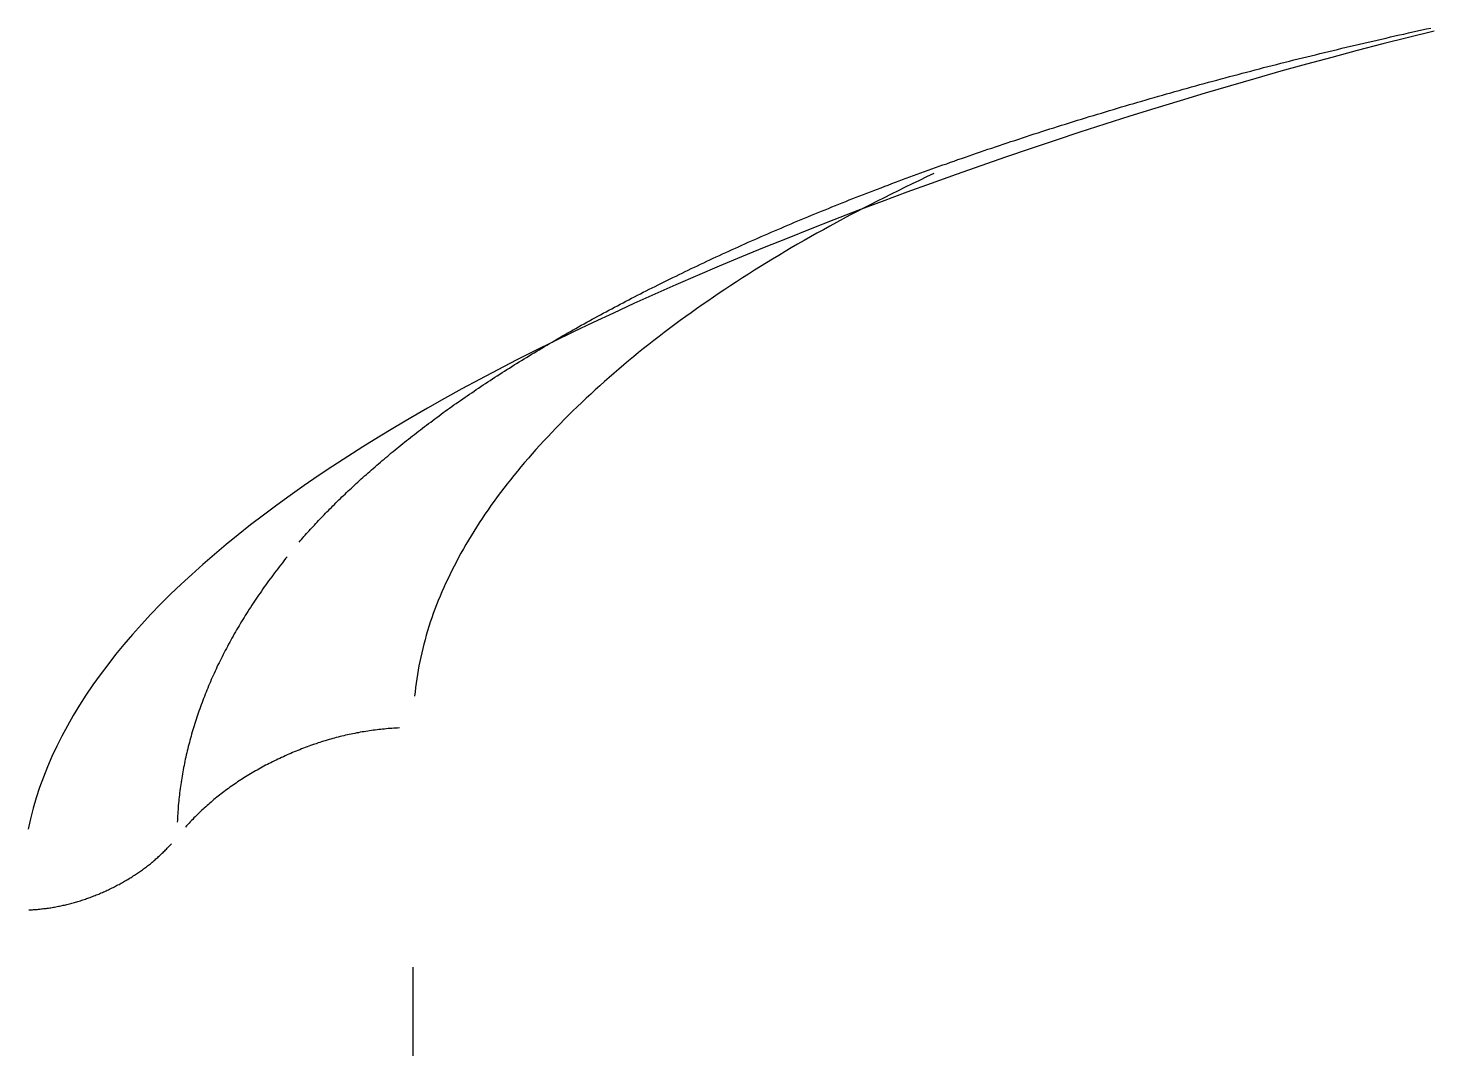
# Model space of a CAD drawing. Extents: x -120222 to -41942, y -19134 to 30932.
# Drawn here: x -81621.806 to -81620.382, y 10172.308 to 10173.346 of the extents above; entities that cross this region are included whole.
import ezdxf

# ---------------------------------------------------------------- set-up
doc = ezdxf.new("R2010")
doc.units = 0
doc.header["$LTSCALE"] = 150
doc.header["$MEASUREMENT"] = 0
doc.layers.get('0').update_dxf_attribs({"linetype": 'CONTINUOUS'})
doc.layers.add('____-568', color=7, linetype='CONTINUOUS')

# ---------------------------------------------------------------- blocks, each defined once
blk = doc.blocks.new('____-172')
at = {"color": 1, "linetype": 'Continuous'}
blk.add_line((-88056.5199, 5619.31), (-88056.5199, 5623.6929), dxfattribs=at)
at = {"color": 1, "linetype": 'Continuous', "flags": 128}
for points in [[(-88055.4821, 5624.6444), (-88055.5082, 5624.638), (-88055.5342, 5624.6314), (-88055.5601, 5624.6246), (-88055.586, 5624.6177), (-88055.6119, 5624.6107), (-88055.6377, 5624.6036), (-88055.6634, 5624.5963), (-88055.6891, 5624.5889), (-88055.7147, 5624.5814), (-88055.7403, 5624.5737), (-88055.7658, 5624.5659), (-88055.7913, 5624.558), (-88055.8167, 5624.5499), (-88055.842, 5624.5417), (-88055.8673, 5624.5334), (-88055.8926, 5624.5249), (-88055.9178, 5624.5163), (-88055.9429, 5624.5076), (-88055.968, 5624.4987), (-88055.9931, 5624.4897), (-88056.018, 5624.4806), (-88056.043, 5624.4713), (-88056.0677, 5624.462), (-88056.0921, 5624.4526), (-88056.1161, 5624.4432), (-88056.1398, 5624.4338), (-88056.1631, 5624.4244), (-88056.186, 5624.415), (-88056.2086, 5624.4055), (-88056.2309, 5624.396), (-88056.2528, 5624.3865), (-88056.2743, 5624.377), (-88056.2955, 5624.3675), (-88056.3163, 5624.3579), (-88056.3368, 5624.3483), (-88056.3569, 5624.3387), (-88056.3767, 5624.3291), (-88056.3961, 5624.3195), (-88056.4152, 5624.3098), (-88056.4339, 5624.3001), (-88056.4522, 5624.2904), (-88056.4702, 5624.2807), (-88056.4879, 5624.271), (-88056.5051, 5624.2612), (-88056.5221, 5624.2514), (-88056.5387, 5624.2416), (-88056.5549, 5624.2318), (-88056.5708, 5624.222), (-88056.5863, 5624.2121), (-88056.6014, 5624.2022), (-88056.6162, 5624.1923), (-88056.6307, 5624.1824), (-88056.6448, 5624.1725), (-88056.6585, 5624.1625), (-88056.6719, 5624.1525), (-88056.685, 5624.1425), (-88056.6976, 5624.1325), (-88056.71, 5624.1225), (-88056.7219, 5624.1124), (-88056.7336, 5624.1023), (-88056.7448, 5624.0922), (-88056.7557, 5624.0821), (-88056.7663, 5624.072), (-88056.7765, 5624.0618), (-88056.7863, 5624.0516), (-88056.7958, 5624.0414), (-88056.805, 5624.0312), (-88056.8138, 5624.021), (-88056.8222, 5624.0107), (-88056.8303, 5624.0004), (-88056.838, 5623.9901), (-88056.8453, 5623.9798), (-88056.8524, 5623.9695), (-88056.859, 5623.9591), (-88056.8653, 5623.9487), (-88056.8713, 5623.9383), (-88056.8769, 5623.9279), (-88056.8821, 5623.9175), (-88056.887, 5623.907), (-88056.8915, 5623.8965), (-88056.8957, 5623.886), (-88056.8995, 5623.8755), (-88056.903, 5623.865), (-88056.9061, 5623.8544), (-88056.9089, 5623.8438), (-88056.9113, 5623.8332), (-88056.9113, 5623.8332)], [(-88056.6358, 5624.1248), (-88056.6345, 5624.1262), (-88056.6333, 5624.1277), (-88056.632, 5624.1292), (-88056.6308, 5624.1306), (-88056.6295, 5624.1321), (-88056.6282, 5624.1336), (-88056.6269, 5624.135), (-88056.6255, 5624.1365), (-88056.6242, 5624.138), (-88056.6229, 5624.1395), (-88056.6215, 5624.1409), (-88056.6202, 5624.1424), (-88056.6188, 5624.1439), (-88056.6174, 5624.1454), (-88056.616, 5624.1469), (-88056.6146, 5624.1483), (-88056.6132, 5624.1498), (-88056.6117, 5624.1513), (-88056.6103, 5624.1528), (-88056.6089, 5624.1543), (-88056.6074, 5624.1558), (-88056.6059, 5624.1573), (-88056.6044, 5624.1588), (-88056.6029, 5624.1603), (-88056.6014, 5624.1618), (-88056.5999, 5624.1633), (-88056.5984, 5624.1648), (-88056.5969, 5624.1663), (-88056.5953, 5624.1679), (-88056.5938, 5624.1694), (-88056.5922, 5624.1709), (-88056.5906, 5624.1724), (-88056.589, 5624.1739), (-88056.5874, 5624.1754), (-88056.5858, 5624.177), (-88056.5842, 5624.1785), (-88056.5825, 5624.18), (-88056.5809, 5624.1815), (-88056.5792, 5624.1831), (-88056.5776, 5624.1846), (-88056.5759, 5624.1861), (-88056.5742, 5624.1877), (-88056.5725, 5624.1892), (-88056.5708, 5624.1907), (-88056.5691, 5624.1923), (-88056.5673, 5624.1938), (-88056.5656, 5624.1954), (-88056.5638, 5624.1969), (-88056.5621, 5624.1985), (-88056.5603, 5624.2), (-88056.5585, 5624.2016), (-88056.5567, 5624.2031), (-88056.5549, 5624.2047), (-88056.5531, 5624.2062), (-88056.5513, 5624.2078), (-88056.5494, 5624.2094), (-88056.5476, 5624.2109), (-88056.5457, 5624.2125), (-88056.5438, 5624.2141), (-88056.542, 5624.2156), (-88056.5401, 5624.2172), (-88056.5382, 5624.2188), (-88056.5362, 5624.2204), (-88056.5343, 5624.2219), (-88056.5324, 5624.2235), (-88056.5304, 5624.2251), (-88056.5285, 5624.2267), (-88056.5265, 5624.2282), (-88056.5245, 5624.2298), (-88056.5225, 5624.2314), (-88056.5205, 5624.233), (-88056.5185, 5624.2345), (-88056.5165, 5624.2361), (-88056.5144, 5624.2377), (-88056.5124, 5624.2393), (-88056.5103, 5624.2408), (-88056.5083, 5624.2424), (-88056.5062, 5624.244), (-88056.5041, 5624.2456), (-88056.502, 5624.2471), (-88056.4999, 5624.2487), (-88056.4978, 5624.2503), (-88056.4957, 5624.2518), (-88056.4935, 5624.2534), (-88056.4914, 5624.255), (-88056.4892, 5624.2566), (-88056.4871, 5624.2581), (-88056.4849, 5624.2597), (-88056.4827, 5624.2613), (-88056.4805, 5624.2628), (-88056.4783, 5624.2644), (-88056.4761, 5624.266), (-88056.4738, 5624.2675), (-88056.4716, 5624.2691), (-88056.4693, 5624.2707), (-88056.4671, 5624.2722), (-88056.4648, 5624.2738), (-88056.4625, 5624.2754), (-88056.4602, 5624.2769), (-88056.4579, 5624.2785), (-88056.4556, 5624.2801), (-88056.4533, 5624.2816), (-88056.4509, 5624.2832), (-88056.4486, 5624.2848), (-88056.4462, 5624.2863), (-88056.4438, 5624.2879), (-88056.4415, 5624.2894), (-88056.4391, 5624.291), (-88056.4367, 5624.2926), (-88056.4343, 5624.2941), (-88056.4318, 5624.2957), (-88056.4294, 5624.2973), (-88056.427, 5624.2988), (-88056.4245, 5624.3004), (-88056.422, 5624.3019), (-88056.4196, 5624.3035), (-88056.4171, 5624.3051), (-88056.4146, 5624.3066), (-88056.4121, 5624.3082), (-88056.4096, 5624.3097), (-88056.407, 5624.3113), (-88056.4045, 5624.3128), (-88056.4019, 5624.3144), (-88056.3994, 5624.316), (-88056.3968, 5624.3175), (-88056.3942, 5624.3191), (-88056.3917, 5624.3206), (-88056.3891, 5624.3222), (-88056.3864, 5624.3237), (-88056.3838, 5624.3253), (-88056.3812, 5624.3268), (-88056.3785, 5624.3284), (-88056.3759, 5624.3299), (-88056.3732, 5624.3315), (-88056.3706, 5624.333), (-88056.3679, 5624.3346), (-88056.3652, 5624.3361), (-88056.3625, 5624.3377), (-88056.3598, 5624.3392), (-88056.3571, 5624.3408), (-88056.3543, 5624.3423), (-88056.3516, 5624.3439), (-88056.3489, 5624.3454), (-88056.3461, 5624.3469), (-88056.3433, 5624.3485), (-88056.3405, 5624.35), (-88056.3378, 5624.3515), (-88056.335, 5624.3531), (-88056.3322, 5624.3546), (-88056.3293, 5624.3561), (-88056.3265, 5624.3577), (-88056.3237, 5624.3592), (-88056.3208, 5624.3607), (-88056.318, 5624.3622), (-88056.3151, 5624.3638), (-88056.3122, 5624.3653), (-88056.3093, 5624.3668), (-88056.3064, 5624.3683), (-88056.3035, 5624.3699), (-88056.3006, 5624.3714), (-88056.2977, 5624.3729), (-88056.2947, 5624.3744), (-88056.2918, 5624.3759), (-88056.2888, 5624.3775), (-88056.2859, 5624.379), (-88056.2829, 5624.3805), (-88056.2799, 5624.382), (-88056.2769, 5624.3835), (-88056.2739, 5624.385), (-88056.2709, 5624.3865), (-88056.2679, 5624.388), (-88056.2648, 5624.3895), (-88056.2618, 5624.391), (-88056.2587, 5624.3925), (-88056.2557, 5624.394), (-88056.2526, 5624.3955), (-88056.2495, 5624.397), (-88056.2464, 5624.3985), (-88056.2433, 5624.4), (-88056.2402, 5624.4015), (-88056.2371, 5624.403), (-88056.2339, 5624.4045), (-88056.2308, 5624.406), (-88056.2276, 5624.4075), (-88056.2245, 5624.409), (-88056.2213, 5624.4105), (-88056.2181, 5624.412), (-88056.2149, 5624.4135), (-88056.2117, 5624.415), (-88056.2085, 5624.4165), (-88056.2053, 5624.4179), (-88056.2021, 5624.4194), (-88056.1988, 5624.4209), (-88056.1956, 5624.4224), (-88056.1923, 5624.4239), (-88056.189, 5624.4253), (-88056.1858, 5624.4268), (-88056.1825, 5624.4283), (-88056.1792, 5624.4298), (-88056.1759, 5624.4312), (-88056.1726, 5624.4327), (-88056.1693, 5624.4341), (-88056.1659, 5624.4356), (-88056.1626, 5624.4371), (-88056.1593, 5624.4385), (-88056.1559, 5624.44), (-88056.1525, 5624.4414), (-88056.1492, 5624.4429), (-88056.1458, 5624.4443), (-88056.1424, 5624.4458), (-88056.139, 5624.4472), (-88056.1356, 5624.4486), (-88056.1322, 5624.4501), (-88056.1288, 5624.4515), (-88056.1254, 5624.4529), (-88056.1219, 5624.4544), (-88056.1185, 5624.4558), (-88056.115, 5624.4572), (-88056.1116, 5624.4587), (-88056.1081, 5624.4601), (-88056.1046, 5624.4615), (-88056.1011, 5624.4629), (-88056.0976, 5624.4643), (-88056.0941, 5624.4657), (-88056.0906, 5624.4671), (-88056.0871, 5624.4686), (-88056.0836, 5624.47), (-88056.08, 5624.4714), (-88056.0765, 5624.4728), (-88056.0729, 5624.4742), (-88056.0694, 5624.4756), (-88056.0658, 5624.477), (-88056.0622, 5624.4783), (-88056.0586, 5624.4797), (-88056.055, 5624.4811), (-88056.0514, 5624.4825), (-88056.0478, 5624.4839), (-88056.0442, 5624.4853), (-88056.0405, 5624.4867), (-88056.0369, 5624.488), (-88056.0333, 5624.4894), (-88056.0296, 5624.4908), (-88056.0259, 5624.4921), (-88056.0223, 5624.4935), (-88056.0186, 5624.4949), (-88056.0149, 5624.4962), (-88056.0112, 5624.4976), (-88056.0075, 5624.499), (-88056.0038, 5624.5003), (-88056, 5624.5017), (-88055.9963, 5624.503), (-88055.9926, 5624.5044), (-88055.9888, 5624.5057), (-88055.9851, 5624.5071), (-88055.9813, 5624.5084), (-88055.9775, 5624.5097), (-88055.9737, 5624.5111), (-88055.97, 5624.5124), (-88055.9662, 5624.5138), (-88055.9623, 5624.5151), (-88055.9585, 5624.5164), (-88055.9547, 5624.5177), (-88055.9509, 5624.5191), (-88055.9471, 5624.5204), (-88055.9432, 5624.5217), (-88055.9394, 5624.523), (-88055.9355, 5624.5243), (-88055.9316, 5624.5256), (-88055.9278, 5624.5269), (-88055.9239, 5624.5282), (-88055.92, 5624.5295), (-88055.9161, 5624.5308), (-88055.9122, 5624.5321), (-88055.9083, 5624.5334), (-88055.9043, 5624.5347), (-88055.9004, 5624.536), (-88055.8965, 5624.5373), (-88055.8925, 5624.5386), (-88055.8886, 5624.5399), (-88055.8846, 5624.5411), (-88055.8807, 5624.5424), (-88055.8767, 5624.5437), (-88055.8727, 5624.545), (-88055.8687, 5624.5462), (-88055.8647, 5624.5475), (-88055.8607, 5624.5487), (-88055.8567, 5624.55), (-88055.8527, 5624.5513), (-88055.8486, 5624.5525), (-88055.8446, 5624.5538), (-88055.8406, 5624.555), (-88055.8365, 5624.5563), (-88055.8325, 5624.5575), (-88055.8284, 5624.5587), (-88055.8243, 5624.56), (-88055.8202, 5624.5612), (-88055.8161, 5624.5624), (-88055.8121, 5624.5637), (-88055.8079, 5624.5649), (-88055.8038, 5624.5661), (-88055.7997, 5624.5674), (-88055.7956, 5624.5686), (-88055.7915, 5624.5698), (-88055.7873, 5624.571), (-88055.7832, 5624.5722), (-88055.779, 5624.5734), (-88055.7748, 5624.5746), (-88055.7707, 5624.5758), (-88055.7665, 5624.577), (-88055.7623, 5624.5782), (-88055.7581, 5624.5794), (-88055.7539, 5624.5806), (-88055.7497, 5624.5818), (-88055.7455, 5624.583), (-88055.7412, 5624.5842), (-88055.737, 5624.5854), (-88055.7328, 5624.5866), (-88055.7285, 5624.5877), (-88055.7242, 5624.5889), (-88055.72, 5624.5901), (-88055.7157, 5624.5912), (-88055.7114, 5624.5924), (-88055.7071, 5624.5936), (-88055.7029, 5624.5947), (-88055.6986, 5624.5959), (-88055.6943, 5624.597), (-88055.6899, 5624.5982), (-88055.6856, 5624.5993), (-88055.6813, 5624.6005), (-88055.677, 5624.6016), (-88055.6726, 5624.6028), (-88055.6683, 5624.6039), (-88055.664, 5624.605), (-88055.6596, 5624.6062), (-88055.6553, 5624.6073), (-88055.6509, 5624.6084), (-88055.6465, 5624.6095), (-88055.6422, 5624.6106), (-88055.6378, 5624.6117), (-88055.6334, 5624.6128), (-88055.629, 5624.614), (-88055.6246, 5624.6151), (-88055.6202, 5624.6162), (-88055.6158, 5624.6172), (-88055.6114, 5624.6183), (-88055.6069, 5624.6194), (-88055.6025, 5624.6205), (-88055.5981, 5624.6216), (-88055.5936, 5624.6227), (-88055.5892, 5624.6238), (-88055.5847, 5624.6248), (-88055.5803, 5624.6259), (-88055.5758, 5624.627), (-88055.5713, 5624.628), (-88055.5669, 5624.6291), (-88055.5624, 5624.6301), (-88055.5579, 5624.6312), (-88055.5534, 5624.6322), (-88055.5489, 5624.6333), (-88055.5444, 5624.6343), (-88055.5399, 5624.6354), (-88055.5354, 5624.6364), (-88055.5308, 5624.6374), (-88055.5263, 5624.6385), (-88055.5218, 5624.6395), (-88055.5172, 5624.6405), (-88055.5127, 5624.6415), (-88055.5081, 5624.6426), (-88055.5036, 5624.6436), (-88055.499, 5624.6446), (-88055.4944, 5624.6456), (-88055.4898, 5624.6466), (-88055.4853, 5624.6476)], [(-88055.9905, 5624.4996), (-88055.9979, 5624.4962), (-88056.0052, 5624.4927), (-88056.0125, 5624.4892), (-88056.0197, 5624.4857), (-88056.0269, 5624.4822), (-88056.034, 5624.4787), (-88056.0411, 5624.4751), (-88056.0482, 5624.4716), (-88056.0552, 5624.468), (-88056.0621, 5624.4644), (-88056.069, 5624.4608), (-88056.0759, 5624.4572), (-88056.0827, 5624.4536), (-88056.0895, 5624.4499), (-88056.0962, 5624.4463), (-88056.1028, 5624.4426), (-88056.1094, 5624.4389), (-88056.116, 5624.4352), (-88056.1225, 5624.4315), (-88056.129, 5624.4278), (-88056.1354, 5624.424), (-88056.1418, 5624.4203), (-88056.1481, 5624.4165), (-88056.1544, 5624.4127), (-88056.1606, 5624.4089), (-88056.1668, 5624.4051), (-88056.173, 5624.4013), (-88056.179, 5624.3974), (-88056.1851, 5624.3936), (-88056.1911, 5624.3897), (-88056.197, 5624.3858), (-88056.2029, 5624.3819), (-88056.2088, 5624.378), (-88056.2146, 5624.3741), (-88056.2203, 5624.3701), (-88056.226, 5624.3662), (-88056.2317, 5624.3622), (-88056.2373, 5624.3582), (-88056.2428, 5624.3542), (-88056.2483, 5624.3502), (-88056.2538, 5624.3462), (-88056.2592, 5624.3421), (-88056.2646, 5624.3381), (-88056.2699, 5624.334), (-88056.2752, 5624.3299), (-88056.2804, 5624.3258), (-88056.2856, 5624.3217), (-88056.2907, 5624.3176), (-88056.2958, 5624.3134), (-88056.3008, 5624.3093), (-88056.3058, 5624.3051), (-88056.3107, 5624.3009), (-88056.3156, 5624.2967), (-88056.3205, 5624.2925), (-88056.3252, 5624.2883), (-88056.33, 5624.284), (-88056.3347, 5624.2798), (-88056.3393, 5624.2755), (-88056.3439, 5624.2712), (-88056.3485, 5624.2669), (-88056.353, 5624.2626), (-88056.3574, 5624.2583), (-88056.3618, 5624.254), (-88056.3662, 5624.2496), (-88056.3705, 5624.2452), (-88056.3747, 5624.2409), (-88056.3789, 5624.2365), (-88056.383, 5624.2321), (-88056.3871, 5624.2278), (-88056.3911, 5624.2234), (-88056.395, 5624.219), (-88056.3989, 5624.2147), (-88056.4027, 5624.2103), (-88056.4065, 5624.2059), (-88056.4102, 5624.2016), (-88056.4138, 5624.1972), (-88056.4174, 5624.1928), (-88056.4209, 5624.1884), (-88056.4243, 5624.1841), (-88056.4277, 5624.1797), (-88056.4311, 5624.1753), (-88056.4343, 5624.1709), (-88056.4375, 5624.1665), (-88056.4407, 5624.1622), (-88056.4437, 5624.1578), (-88056.4468, 5624.1534), (-88056.4497, 5624.149), (-88056.4526, 5624.1446), (-88056.4555, 5624.1402), (-88056.4582, 5624.1359), (-88056.4609, 5624.1315), (-88056.4636, 5624.1271), (-88056.4662, 5624.1227), (-88056.4687, 5624.1183), (-88056.4712, 5624.1139), (-88056.4736, 5624.1095), (-88056.4759, 5624.1051), (-88056.4782, 5624.1007), (-88056.4805, 5624.0963), (-88056.4826, 5624.0919), (-88056.4847, 5624.0875), (-88056.4868, 5624.0831), (-88056.4887, 5624.0787), (-88056.4907, 5624.0743), (-88056.4925, 5624.0699), (-88056.4943, 5624.0655), (-88056.4961, 5624.0611), (-88056.4977, 5624.0567), (-88056.4993, 5624.0523), (-88056.5009, 5624.0479), (-88056.5024, 5624.0435), (-88056.5038, 5624.0391), (-88056.5052, 5624.0347), (-88056.5065, 5624.0303), (-88056.5077, 5624.0258), (-88056.5089, 5624.0214), (-88056.5101, 5624.017), (-88056.5111, 5624.0126), (-88056.5121, 5624.0082), (-88056.5131, 5624.0038), (-88056.5139, 5623.9993), (-88056.5148, 5623.9949), (-88056.5155, 5623.9905), (-88056.5162, 5623.9861), (-88056.5168, 5623.9817), (-88056.5174, 5623.9772), (-88056.5179, 5623.9728), (-88056.5184, 5623.9684), (-88056.5184, 5623.9684)], [(-88056.6478, 5624.1102), (-88056.6494, 5624.1082), (-88056.6511, 5624.1061), (-88056.6527, 5624.1041), (-88056.6543, 5624.102), (-88056.6559, 5624.1), (-88056.6574, 5624.0979), (-88056.659, 5624.0959), (-88056.6606, 5624.0938), (-88056.6621, 5624.0918), (-88056.6636, 5624.0897), (-88056.6652, 5624.0877), (-88056.6667, 5624.0856), (-88056.6682, 5624.0836), (-88056.6696, 5624.0815), (-88056.6711, 5624.0794), (-88056.6726, 5624.0774), (-88056.674, 5624.0753), (-88056.6754, 5624.0732), (-88056.6769, 5624.0712), (-88056.6783, 5624.0691), (-88056.6797, 5624.067), (-88056.6811, 5624.065), (-88056.6824, 5624.0629), (-88056.6838, 5624.0608), (-88056.6851, 5624.0587), (-88056.6865, 5624.0567), (-88056.6878, 5624.0546), (-88056.6891, 5624.0525), (-88056.6904, 5624.0504), (-88056.6917, 5624.0483), (-88056.693, 5624.0462), (-88056.6943, 5624.0442), (-88056.6955, 5624.0421), (-88056.6968, 5624.04), (-88056.698, 5624.0379), (-88056.6992, 5624.0358), (-88056.7004, 5624.0337), (-88056.7016, 5624.0316), (-88056.7028, 5624.0295), (-88056.704, 5624.0274), (-88056.7052, 5624.0253), (-88056.7063, 5624.0232), (-88056.7074, 5624.0211), (-88056.7086, 5624.019), (-88056.7097, 5624.0169), (-88056.7108, 5624.0148), (-88056.7119, 5624.0127), (-88056.7129, 5624.0106), (-88056.714, 5624.0085), (-88056.7151, 5624.0064), (-88056.7161, 5624.0043), (-88056.7171, 5624.0022), (-88056.7182, 5624.0001), (-88056.7192, 5623.9979), (-88056.7202, 5623.9958), (-88056.7211, 5623.9937), (-88056.7221, 5623.9916), (-88056.7231, 5623.9895), (-88056.724, 5623.9873), (-88056.725, 5623.9852), (-88056.7259, 5623.9831), (-88056.7268, 5623.981), (-88056.7277, 5623.9788), (-88056.7286, 5623.9767), (-88056.7295, 5623.9746), (-88056.7303, 5623.9725), (-88056.7312, 5623.9703), (-88056.732, 5623.9682), (-88056.7328, 5623.9661), (-88056.7336, 5623.9639), (-88056.7344, 5623.9618), (-88056.7352, 5623.9597), (-88056.736, 5623.9576), (-88056.7368, 5623.9554), (-88056.7375, 5623.9533), (-88056.7383, 5623.9512), (-88056.739, 5623.949), (-88056.7397, 5623.9469), (-88056.7404, 5623.9448), (-88056.7411, 5623.9426), (-88056.7418, 5623.9405), (-88056.7424, 5623.9384), (-88056.7431, 5623.9363), (-88056.7437, 5623.9341), (-88056.7444, 5623.932), (-88056.745, 5623.9299), (-88056.7456, 5623.9277), (-88056.7462, 5623.9256), (-88056.7467, 5623.9235), (-88056.7473, 5623.9213), (-88056.7479, 5623.9192), (-88056.7484, 5623.9171), (-88056.7489, 5623.915), (-88056.7494, 5623.9128), (-88056.7499, 5623.9107), (-88056.7504, 5623.9086), (-88056.7509, 5623.9064), (-88056.7514, 5623.9043), (-88056.7518, 5623.9022), (-88056.7523, 5623.9), (-88056.7527, 5623.8979), (-88056.7531, 5623.8958), (-88056.7535, 5623.8936), (-88056.7539, 5623.8915), (-88056.7543, 5623.8894), (-88056.7547, 5623.8872), (-88056.755, 5623.8851), (-88056.7554, 5623.883), (-88056.7557, 5623.8808), (-88056.756, 5623.8787), (-88056.7563, 5623.8766), (-88056.7566, 5623.8744), (-88056.7569, 5623.8723), (-88056.7572, 5623.8702), (-88056.7574, 5623.8681), (-88056.7577, 5623.8659), (-88056.7579, 5623.8638), (-88056.7581, 5623.8617), (-88056.7583, 5623.8595), (-88056.7585, 5623.8574), (-88056.7587, 5623.8553), (-88056.7588, 5623.8531), (-88056.759, 5623.851), (-88056.7591, 5623.8489), (-88056.7593, 5623.8467), (-88056.7594, 5623.8446), (-88056.7595, 5623.8425), (-88056.7596, 5623.8403), (-88056.7596, 5623.8403)], [(-88056.5338, 5623.9361), (-88056.5357, 5623.936), (-88056.5376, 5623.9359), (-88056.5395, 5623.9358), (-88056.5414, 5623.9356), (-88056.5433, 5623.9355), (-88056.5452, 5623.9354), (-88056.5471, 5623.9352), (-88056.549, 5623.935), (-88056.5509, 5623.9348), (-88056.5528, 5623.9346), (-88056.5546, 5623.9344), (-88056.5565, 5623.9342), (-88056.5584, 5623.934), (-88056.5603, 5623.9337), (-88056.5622, 5623.9335), (-88056.5641, 5623.9332), (-88056.566, 5623.9329), (-88056.5678, 5623.9326), (-88056.5697, 5623.9323), (-88056.5716, 5623.932), (-88056.5735, 5623.9317), (-88056.5754, 5623.9313), (-88056.5772, 5623.931), (-88056.5791, 5623.9306), (-88056.581, 5623.9302), (-88056.5829, 5623.9299), (-88056.5848, 5623.9295), (-88056.5866, 5623.929), (-88056.5885, 5623.9286), (-88056.5904, 5623.9282), (-88056.5922, 5623.9277), (-88056.5941, 5623.9273), (-88056.596, 5623.9268), (-88056.5979, 5623.9263), (-88056.5997, 5623.9258), (-88056.6016, 5623.9253), (-88056.6035, 5623.9248), (-88056.6053, 5623.9242), (-88056.6072, 5623.9237), (-88056.6091, 5623.9231), (-88056.6109, 5623.9226), (-88056.6128, 5623.922), (-88056.6147, 5623.9214), (-88056.6165, 5623.9208), (-88056.6184, 5623.9201), (-88056.6202, 5623.9195), (-88056.6221, 5623.9189), (-88056.624, 5623.9182), (-88056.6258, 5623.9175), (-88056.6277, 5623.9169), (-88056.6295, 5623.9162), (-88056.6314, 5623.9155), (-88056.6332, 5623.9148), (-88056.6351, 5623.914), (-88056.6369, 5623.9133), (-88056.6388, 5623.9125), (-88056.6406, 5623.9118), (-88056.6425, 5623.911), (-88056.6443, 5623.9102), (-88056.6462, 5623.9094), (-88056.648, 5623.9086), (-88056.6499, 5623.9078), (-88056.6517, 5623.9069), (-88056.6536, 5623.9061), (-88056.6554, 5623.9052), (-88056.6573, 5623.9044), (-88056.6591, 5623.9035), (-88056.6609, 5623.9026), (-88056.6627, 5623.9017), (-88056.6645, 5623.9008), (-88056.6663, 5623.8999), (-88056.668, 5623.899), (-88056.6698, 5623.8981), (-88056.6715, 5623.8971), (-88056.6733, 5623.8962), (-88056.675, 5623.8952), (-88056.6767, 5623.8943), (-88056.6784, 5623.8933), (-88056.6801, 5623.8924), (-88056.6818, 5623.8914), (-88056.6835, 5623.8904), (-88056.6852, 5623.8894), (-88056.6868, 5623.8884), (-88056.6885, 5623.8874), (-88056.6901, 5623.8864), (-88056.6918, 5623.8854), (-88056.6934, 5623.8843), (-88056.695, 5623.8833), (-88056.6966, 5623.8822), (-88056.6982, 5623.8812), (-88056.6998, 5623.8801), (-88056.7013, 5623.879), (-88056.7029, 5623.878), (-88056.7045, 5623.8769), (-88056.706, 5623.8758), (-88056.7075, 5623.8747), (-88056.7091, 5623.8736), (-88056.7106, 5623.8725), (-88056.7121, 5623.8713), (-88056.7136, 5623.8702), (-88056.715, 5623.869), (-88056.7165, 5623.8679), (-88056.718, 5623.8667), (-88056.7194, 5623.8656), (-88056.7209, 5623.8644), (-88056.7223, 5623.8632), (-88056.7237, 5623.862), (-88056.7251, 5623.8608), (-88056.7265, 5623.8596), (-88056.7279, 5623.8584), (-88056.7293, 5623.8572), (-88056.7307, 5623.856), (-88056.7321, 5623.8547), (-88056.7334, 5623.8535), (-88056.7348, 5623.8522), (-88056.7361, 5623.851), (-88056.7374, 5623.8497), (-88056.7387, 5623.8484), (-88056.74, 5623.8471), (-88056.7413, 5623.8458), (-88056.7426, 5623.8446), (-88056.7439, 5623.8432), (-88056.7451, 5623.8419), (-88056.7464, 5623.8406), (-88056.7476, 5623.8393), (-88056.7489, 5623.8379), (-88056.7501, 5623.8366), (-88056.7513, 5623.8352), (-88056.7513, 5623.8352)], [(-88056.9106, 5623.7511), (-88056.9094, 5623.7512), (-88056.9081, 5623.7512), (-88056.9068, 5623.7513), (-88056.9056, 5623.7514), (-88056.9043, 5623.7515), (-88056.9031, 5623.7516), (-88056.9018, 5623.7517), (-88056.9005, 5623.7518), (-88056.8993, 5623.7519), (-88056.898, 5623.7521), (-88056.8968, 5623.7522), (-88056.8955, 5623.7524), (-88056.8942, 5623.7525), (-88056.893, 5623.7527), (-88056.8917, 5623.7528), (-88056.8905, 5623.753), (-88056.8892, 5623.7532), (-88056.888, 5623.7534), (-88056.8867, 5623.7536), (-88056.8854, 5623.7538), (-88056.8842, 5623.754), (-88056.8829, 5623.7543), (-88056.8817, 5623.7545), (-88056.8804, 5623.7548), (-88056.8792, 5623.755), (-88056.8779, 5623.7553), (-88056.8767, 5623.7555), (-88056.8754, 5623.7558), (-88056.8742, 5623.7561), (-88056.8729, 5623.7564), (-88056.8717, 5623.7567), (-88056.8704, 5623.757), (-88056.8692, 5623.7573), (-88056.8679, 5623.7576), (-88056.8667, 5623.758), (-88056.8655, 5623.7583), (-88056.8642, 5623.7587), (-88056.863, 5623.759), (-88056.8617, 5623.7594), (-88056.8605, 5623.7597), (-88056.8592, 5623.7601), (-88056.858, 5623.7605), (-88056.8567, 5623.7609), (-88056.8555, 5623.7613), (-88056.8543, 5623.7617), (-88056.853, 5623.7622), (-88056.8518, 5623.7626), (-88056.8505, 5623.763), (-88056.8493, 5623.7635), (-88056.8481, 5623.7639), (-88056.8468, 5623.7644), (-88056.8456, 5623.7648), (-88056.8444, 5623.7653), (-88056.8431, 5623.7658), (-88056.8419, 5623.7663), (-88056.8407, 5623.7668), (-88056.8394, 5623.7673), (-88056.8382, 5623.7678), (-88056.837, 5623.7684), (-88056.8357, 5623.7689), (-88056.8345, 5623.7694), (-88056.8333, 5623.77), (-88056.832, 5623.7705), (-88056.8308, 5623.7711), (-88056.8296, 5623.7717), (-88056.8284, 5623.7723), (-88056.8271, 5623.7728), (-88056.8259, 5623.7734), (-88056.8247, 5623.774), (-88056.8235, 5623.7746), (-88056.8223, 5623.7752), (-88056.8212, 5623.7758), (-88056.82, 5623.7765), (-88056.8188, 5623.7771), (-88056.8177, 5623.7777), (-88056.8165, 5623.7783), (-88056.8154, 5623.779), (-88056.8142, 5623.7796), (-88056.8131, 5623.7803), (-88056.812, 5623.7809), (-88056.8108, 5623.7816), (-88056.8097, 5623.7822), (-88056.8086, 5623.7829), (-88056.8075, 5623.7836), (-88056.8064, 5623.7842), (-88056.8053, 5623.7849), (-88056.8043, 5623.7856), (-88056.8032, 5623.7863), (-88056.8021, 5623.787), (-88056.8011, 5623.7877), (-88056.8, 5623.7884), (-88056.799, 5623.7891), (-88056.7979, 5623.7899), (-88056.7969, 5623.7906), (-88056.7959, 5623.7913), (-88056.7948, 5623.792), (-88056.7938, 5623.7928), (-88056.7928, 5623.7935), (-88056.7918, 5623.7943), (-88056.7908, 5623.795), (-88056.7898, 5623.7958), (-88056.7888, 5623.7966), (-88056.7879, 5623.7973), (-88056.7869, 5623.7981), (-88056.7859, 5623.7989), (-88056.785, 5623.7997), (-88056.784, 5623.8005), (-88056.7831, 5623.8013), (-88056.7822, 5623.8021), (-88056.7812, 5623.8029), (-88056.7803, 5623.8037), (-88056.7794, 5623.8045), (-88056.7785, 5623.8053), (-88056.7776, 5623.8062), (-88056.7767, 5623.807), (-88056.7758, 5623.8079), (-88056.7749, 5623.8087), (-88056.774, 5623.8095), (-88056.7732, 5623.8104), (-88056.7723, 5623.8113), (-88056.7714, 5623.8121), (-88056.7706, 5623.813), (-88056.7698, 5623.8139), (-88056.7689, 5623.8148), (-88056.7681, 5623.8156), (-88056.7673, 5623.8165), (-88056.7665, 5623.8174), (-88056.7656, 5623.8183), (-88056.7656, 5623.8183)]]:
    blk.add_lwpolyline(points, dxfattribs=at)
blk = doc.blocks.new('____-186')
at = {"color": 1}
blk.add_blockref('____-172', (0, 0), dxfattribs=at)

msp = doc.modelspace()

# ---------------------------------------------------------------- block references
at = {"layer": '____-568', "color": 0}
msp.add_blockref('____-186', (6435.10495, 4548.69799), dxfattribs=at)

doc.saveas('drawing.dxf')
